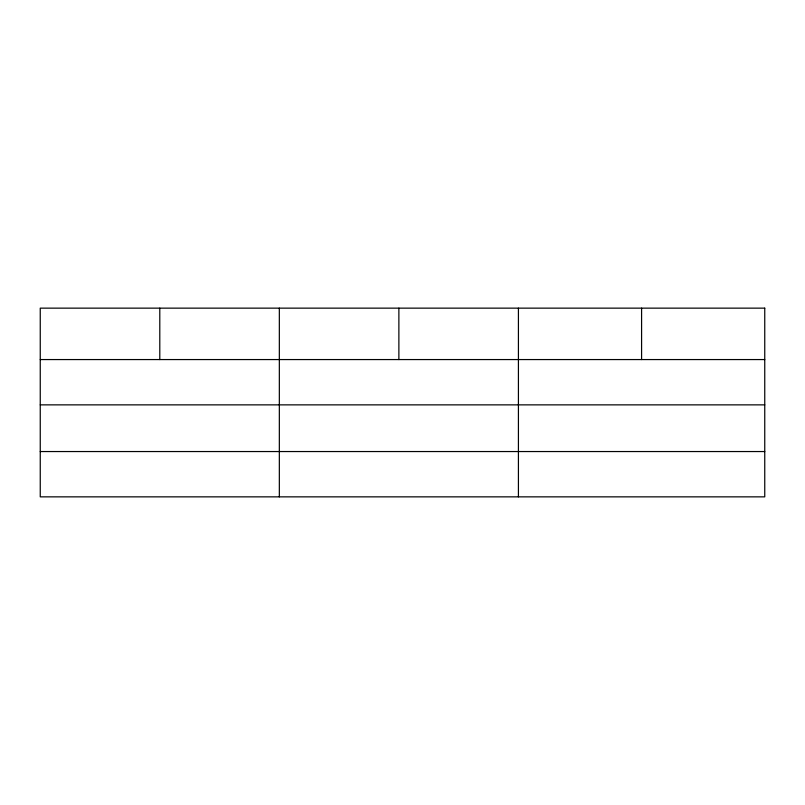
<?xml version="1.0" encoding="UTF-8"?>
<svg xmlns="http://www.w3.org/2000/svg" width="805" height="805" viewBox="0 0 805 805"><rect width="100%" height="100%" fill="white"/><g stroke="black" fill="none" stroke-linecap="round" stroke-linejoin="round"><path stroke-width="1.21" d="M40.25 359.563L764.75 359.563M40.25 404.865L764.75 404.865M40.25 451.545L764.75 451.545M641.585 308.144L641.585 359.563M518.42 308.144L518.42 496.856M398.877 308.144L398.877 359.563M279.335 308.144L279.335 496.856M159.793 308.144L159.793 359.563M764.75 308.144L40.25 308.144L40.25 496.856L764.75 496.856L764.75 308.144"/></g></svg>
